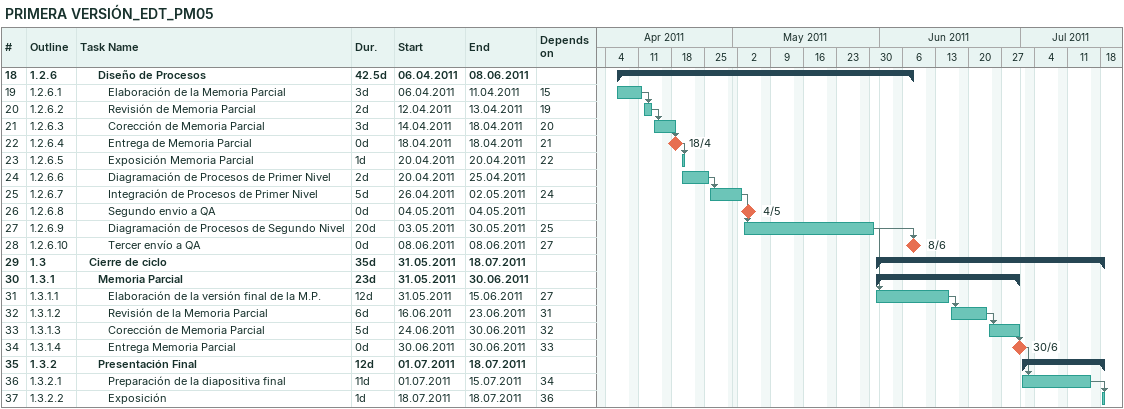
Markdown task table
PRIMERA VERSIÓN_EDT_PM05

| ID | WBS | Task | Duration | Start | Finish | Predecessors |
|---|---|---|---|---|---|---|
| 18 | 1.2.6 | **Diseño de Procesos** | 42.5d | 2011-04-06 | 2011-06-08 |  |
| 19 | 1.2.6.1 | Elaboración de la Memoria Parcial | 3d | 2011-04-06 | 2011-04-11 | 15 |
| 20 | 1.2.6.2 | Revisión de Memoria Parcial | 2d | 2011-04-12 | 2011-04-13 | 19 |
| 21 | 1.2.6.3 | Corección de Memoria Parcial | 3d | 2011-04-14 | 2011-04-18 | 20 |
| 22 | 1.2.6.4 | Entrega de Memoria Parcial | 0d | 2011-04-18 | 2011-04-18 | 21 |
| 23 | 1.2.6.5 | Exposición Memoria Parcial | 1d | 2011-04-20 | 2011-04-20 | 22 |
| 24 | 1.2.6.6 | Diagramación de Procesos de Primer Nivel | 2d | 2011-04-20 | 2011-04-25 |  |
| 25 | 1.2.6.7 | Integración de Procesos de Primer Nivel | 5d | 2011-04-26 | 2011-05-02 | 24 |
| 26 | 1.2.6.8 | Segundo envio a QA | 0d | 2011-05-04 | 2011-05-04 |  |
| 27 | 1.2.6.9 | Diagramación de Procesos de Segundo Nivel | 20d | 2011-05-03 | 2011-05-30 | 25 |
| 28 | 1.2.6.10 | Tercer envío a QA | 0d | 2011-06-08 | 2011-06-08 | 27 |
| 29 | 1.3 | **Cierre de ciclo** | 35d | 2011-05-31 | 2011-07-18 |  |
| 30 | 1.3.1 | **Memoria Parcial** | 23d | 2011-05-31 | 2011-06-30 |  |
| 31 | 1.3.1.1 | Elaboración de la versión final de la M.P. | 12d | 2011-05-31 | 2011-06-15 | 27 |
| 32 | 1.3.1.2 | Revisión de la Memoria Parcial | 6d | 2011-06-16 | 2011-06-23 | 31 |
| 33 | 1.3.1.3 | Corección de Memoria Parcial | 5d | 2011-06-24 | 2011-06-30 | 32 |
| 34 | 1.3.1.4 | Entrega Memoria Parcial | 0d | 2011-06-30 | 2011-06-30 | 33 |
| 35 | 1.3.2 | **Presentación Final** | 12d | 2011-07-01 | 2011-07-18 |  |
| 36 | 1.3.2.1 | Preparación de la diapositiva final | 11d | 2011-07-01 | 2011-07-15 | 34 |
| 37 | 1.3.2.2 | Exposición | 1d | 2011-07-18 | 2011-07-18 | 36 |
